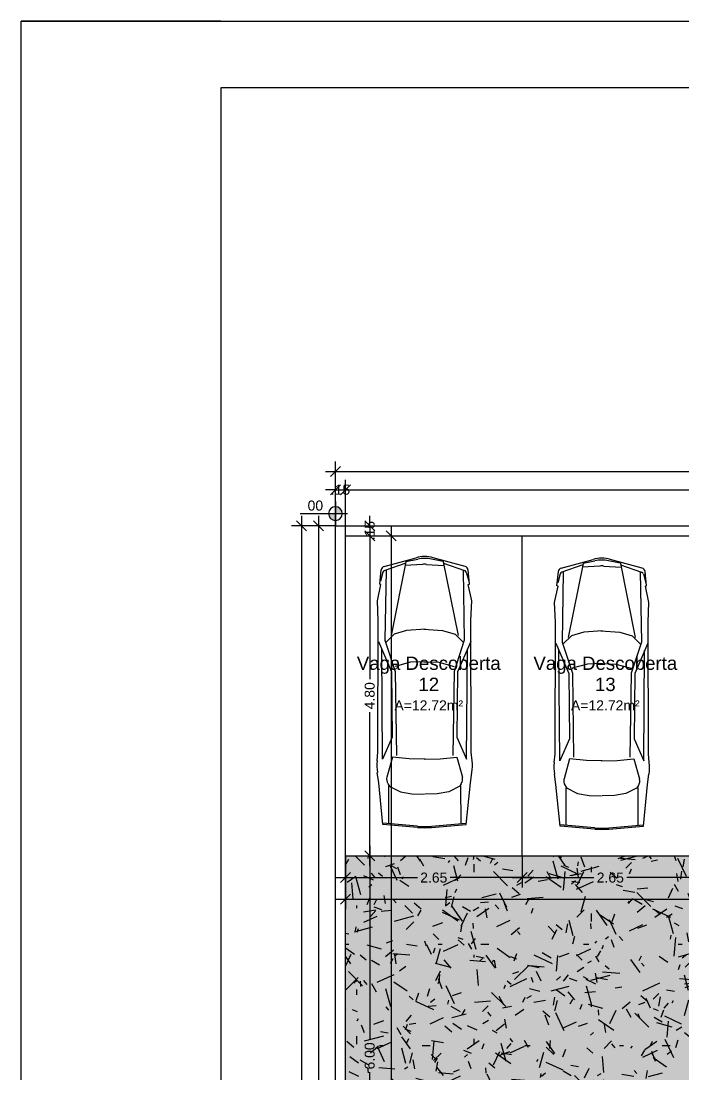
# Model space of a CAD drawing. Extents: x -120 to 1117, y 5 to 675.
# Drawn here: x 5 to 14.93, y 113.01 to 128.8 of the extents above; entities that cross this region are included whole.
import ezdxf
from ezdxf.enums import TextEntityAlignment as Align

# ---------------------------------------------------------------- set-up
doc = ezdxf.new("R2010")
doc.units = 0
doc.header["$MEASUREMENT"] = 0
doc.layers.get('0').update_dxf_attribs({"linetype": 'CONTINUOUS'})
doc.layers.get('DEFPOINTS').update_dxf_attribs({"linetype": 'CONTINUOUS'})
for name, color, linetype in [('carimbo', 4, 'CONTINUOUS'), ('cota', 1, 'CONTINUOUS'), ('moveis', 253, 'CONTINUOUS'), ('muro', 6, 'CONTINUOUS'), ('nivel', 4, 'CONTINUOUS'), ('piso', 4, 'CONTINUOUS'), ('texto', 7, 'CONTINUOUS'), ('vegetacao', 82, 'CONTINUOUS')]:
    doc.layers.add(name, color=color, linetype=linetype)
doc.styles.get("Standard").update_dxf_attribs({"font": 'arial.ttf'})
doc.dimstyles.new('cotass', dxfattribs={"dimtxt": 0.15, "dimasz": 0.15, "dimexe": 0.15, "dimexo": 0, "dimgap": 0.05, "dimtad": 0, "dimzin": 4, "dimdsep": 46, "dimtxsty": 'Standard', "dimblk": 'OBLIQUE', "dimcen": 0, "dimdle": 0.15, "dimclrd": 256, "dimclrt": 4, "dimadec": 0, "dimazin": 1, "dimtfac": 1, "dimtix": 1, "dimtofl": 0, "dimtmove": 0, "dimatfit": 3, "dimldrblk": 'OPEN30', "dimfxl": 0, "dimtolj": 1, "dimtzin": 0, "dimlwd": -1, "dimarcsym": 0})

# ---------------------------------------------------------------- blocks, each defined once
blk = doc.blocks.new('A1')
blk.add_line((30, 594), (0, 594))
blk.add_lwpolyline([(841, 0), (0, 0), (0, 594), (841, 594)], close=True)
at = {"color": 2}
blk.add_lwpolyline([(831, 10), (831, 584), (30, 584), (30, 10), (831, 10)], dxfattribs=at)
blk = doc.blocks.new('_Oblique')
at = {"color": 0, "linetype": 'ByBlock', "lineweight": -2}
blk.add_line((-0.5, -0.5), (0.5, 0.5), dxfattribs=at)
blk = doc.blocks.new('*D11')
at = {"layer": 'cota', "color": 0, "lineweight": -2, "transparency": 16777216}
for p, q in [((9.869, 116.284), (9.869, 115.807)), ((12.519, 116.284), (12.519, 115.807))]:
    blk.add_line(p, q, dxfattribs=at)
at = {"layer": 'cota', "transparency": 16777216}
for p, q in [((9.719, 115.957), (10.948, 115.957)), ((12.669, 115.957), (11.441, 115.957))]:
    blk.add_line(p, q, dxfattribs=at)
at = {"layer": 'DEFPOINTS', "color": 0, "transparency": 16777216}
for p in [(9.869, 116.284), (12.519, 116.284), (12.519, 115.957)]:
    blk.add_point(p, dxfattribs=at)
at = {"layer": 'cota', "transparency": 16777216, "xscale": 0.15, "yscale": 0.15, "zscale": 0.15, "rotation": 180}
blk.add_blockref('_Oblique', (9.869, 115.957), dxfattribs=at)
at = {"layer": 'cota', "transparency": 16777216, "xscale": 0.15, "yscale": 0.15, "zscale": 0.15}
blk.add_blockref('_Oblique', (12.519, 115.957), dxfattribs=at)
at = {"layer": 'cota', "color": 4, "transparency": 16777216, "insert": (11.194, 115.957), "char_height": 0.15, "attachment_point": 5}
blk.add_mtext('\\A1;2.65', dxfattribs=at)
blk = doc.blocks.new('_Open30')
at = {"color": 0, "linetype": 'ByBlock', "lineweight": -2}
for p, q in [((-1, 0.27), (0, 0)), ((0, 0), (-1, -0.27)), ((0, 0), (-1, 0))]:
    blk.add_line(p, q, dxfattribs=at)
blk = doc.blocks.new('*D12')
at = {"layer": 'cota', "color": 0, "lineweight": -2, "transparency": 16777216}
for p, q in [((12.519, 116.284), (12.519, 115.807)), ((15.169, 116.284), (15.169, 115.807))]:
    blk.add_line(p, q, dxfattribs=at)
at = {"layer": 'cota', "transparency": 16777216}
for p, q in [((12.369, 115.957), (13.598, 115.957)), ((15.319, 115.957), (14.091, 115.957))]:
    blk.add_line(p, q, dxfattribs=at)
at = {"layer": 'DEFPOINTS', "color": 0, "transparency": 16777216}
for p in [(12.519, 116.284), (15.169, 116.284), (15.169, 115.957)]:
    blk.add_point(p, dxfattribs=at)
at = {"layer": 'cota', "transparency": 16777216, "xscale": 0.15, "yscale": 0.15, "zscale": 0.15, "rotation": 180}
blk.add_blockref('_Oblique', (12.519, 115.957), dxfattribs=at)
at = {"layer": 'cota', "transparency": 16777216, "xscale": 0.15, "yscale": 0.15, "zscale": 0.15}
blk.add_blockref('_Oblique', (15.169, 115.957), dxfattribs=at)
at = {"layer": 'cota', "color": 4, "transparency": 16777216, "insert": (13.844, 115.957), "char_height": 0.15, "attachment_point": 5}
blk.add_mtext('\\A1;2.65', dxfattribs=at)
blk = doc.blocks.new('*D20')
at = {"layer": 'cota', "color": 0, "lineweight": -2, "transparency": 16777216}
for p, q in [((9.869, 121.084), (10.383, 121.084)), ((9.869, 116.284), (10.383, 116.284))]:
    blk.add_line(p, q, dxfattribs=at)
at = {"layer": 'cota', "transparency": 16777216}
for p, q in [((10.233, 121.234), (10.233, 118.931)), ((10.233, 116.134), (10.233, 118.436))]:
    blk.add_line(p, q, dxfattribs=at)
at = {"layer": 'DEFPOINTS', "color": 0, "transparency": 16777216}
for p in [(9.869, 121.084), (9.869, 116.284), (10.233, 116.284)]:
    blk.add_point(p, dxfattribs=at)
at = {"layer": 'cota', "transparency": 16777216, "xscale": 0.15, "yscale": 0.15, "zscale": 0.15}
for p, rotation in [((10.233, 121.084), 90), ((10.233, 116.284), 270)]:
    blk.add_blockref('_Oblique', p, dxfattribs=dict(at, rotation=rotation))
at = {"layer": 'cota', "color": 4, "transparency": 16777216, "insert": (10.233, 118.684), "char_height": 0.15, "attachment_point": 5, "rotation": 90}
blk.add_mtext('\\A1;4.80', dxfattribs=at)
blk = doc.blocks.new('*D21')
at = {"layer": 'cota', "transparency": 16777216}
for p, q in [((10.233, 116.434), (10.233, 113.529)), ((10.233, 110.134), (10.233, 113.039))]:
    blk.add_line(p, q, dxfattribs=at)
at = {"layer": 'cota', "color": 0, "lineweight": -2, "transparency": 16777216}
for p, q in [((9.869, 116.284), (10.383, 116.284)), ((9.869, 110.284), (10.383, 110.284))]:
    blk.add_line(p, q, dxfattribs=at)
at = {"layer": 'DEFPOINTS', "color": 0, "transparency": 16777216}
for p in [(9.869, 116.284), (9.869, 110.284), (10.233, 110.284)]:
    blk.add_point(p, dxfattribs=at)
at = {"layer": 'cota', "transparency": 16777216, "xscale": 0.15, "yscale": 0.15, "zscale": 0.15}
for p, rotation in [((10.233, 116.284), 90), ((10.233, 110.284), 270)]:
    blk.add_blockref('_Oblique', p, dxfattribs=dict(at, rotation=rotation))
at = {"layer": 'cota', "color": 4, "transparency": 16777216, "insert": (10.233, 113.284), "char_height": 0.15, "attachment_point": 5, "rotation": 90}
blk.add_mtext('\\A1;6.00', dxfattribs=at)
blk = doc.blocks.new('*D32')
at = {"layer": 'cota', "transparency": 16777216}
for p, q in [((10.233, 121.234), (10.233, 121.384)), ((10.233, 121.084), (10.233, 120.934))]:
    blk.add_line(p, q, dxfattribs=at)
at = {"layer": 'cota', "color": 0, "lineweight": -2, "transparency": 16777216}
for p, q in [((9.869, 121.234), (10.383, 121.234)), ((9.869, 121.084), (10.383, 121.084))]:
    blk.add_line(p, q, dxfattribs=at)
at = {"layer": 'DEFPOINTS', "color": 0, "transparency": 16777216}
for p in [(9.869, 121.234), (9.869, 121.084), (10.233, 121.234)]:
    blk.add_point(p, dxfattribs=at)
at = {"layer": 'cota', "transparency": 16777216, "xscale": 0.15, "yscale": 0.15, "zscale": 0.15}
for p, rotation in [((10.233, 121.234), 270), ((10.233, 121.084), 90)]:
    blk.add_blockref('_Oblique', p, dxfattribs=dict(at, rotation=rotation))
at = {"layer": 'cota', "color": 4, "transparency": 16777216, "insert": (10.233, 121.159), "char_height": 0.15, "attachment_point": 5, "rotation": 90}
blk.add_mtext('\\A1;.15', dxfattribs=at)
blk = doc.blocks.new('*D33')
at = {"layer": 'cota', "color": 0, "lineweight": -2, "transparency": 16777216}
for p, q in [((9.869, 121.084), (10.704, 121.084)), ((9.869, 96.004), (10.704, 96.004))]:
    blk.add_line(p, q, dxfattribs=at)
at = {"layer": 'cota', "transparency": 16777216}
for p, q in [((10.554, 121.234), (10.554, 108.848)), ((10.554, 95.854), (10.554, 108.239))]:
    blk.add_line(p, q, dxfattribs=at)
at = {"layer": 'DEFPOINTS', "color": 0, "transparency": 16777216}
for p in [(9.869, 121.084), (9.869, 96.004), (10.554, 96.004)]:
    blk.add_point(p, dxfattribs=at)
at = {"layer": 'cota', "transparency": 16777216, "xscale": 0.15, "yscale": 0.15, "zscale": 0.15}
for p, rotation in [((10.554, 121.084), 90), ((10.554, 96.004), 270)]:
    blk.add_blockref('_Oblique', p, dxfattribs=dict(at, rotation=rotation))
at = {"layer": 'cota', "color": 4, "transparency": 16777216, "insert": (10.554, 108.544), "char_height": 0.15, "attachment_point": 5, "rotation": 90}
blk.add_mtext('\\A1;25.08', dxfattribs=at)
blk = doc.blocks.new('*D34')
at = {"layer": 'cota', "transparency": 16777216}
for p, q in [((9.466, 121.384), (9.466, 100.529)), ((9.466, 79.064), (9.466, 99.918))]:
    blk.add_line(p, q, dxfattribs=at)
at = {"layer": 'cota', "color": 0, "lineweight": -2, "transparency": 16777216}
for p, q in [((9.719, 121.234), (9.316, 121.234)), ((9.719, 79.214), (9.316, 79.214))]:
    blk.add_line(p, q, dxfattribs=at)
at = {"layer": 'DEFPOINTS', "color": 0, "transparency": 16777216}
for p in [(9.719, 121.234), (9.466, 79.214), (9.719, 79.214)]:
    blk.add_point(p, dxfattribs=at)
at = {"layer": 'cota', "transparency": 16777216, "xscale": 0.15, "yscale": 0.15, "zscale": 0.15}
for p, rotation in [((9.466, 121.234), 90), ((9.466, 79.214), 270)]:
    blk.add_blockref('_Oblique', p, dxfattribs=dict(at, rotation=rotation))
at = {"layer": 'cota', "color": 4, "transparency": 16777216, "insert": (9.466, 100.224), "char_height": 0.15, "attachment_point": 5, "rotation": 90}
blk.add_mtext('\\A1;42.02', dxfattribs=at)
blk = doc.blocks.new('*D36')
at = {"layer": 'cota', "transparency": 16777216}
for p, q in [((9.207, 121.384), (9.207, 98.87)), ((9.207, 75.774), (9.207, 98.287))]:
    blk.add_line(p, q, dxfattribs=at)
at = {"layer": 'cota', "color": 0, "lineweight": -2, "transparency": 16777216}
for p, q in [((9.719, 121.234), (9.057, 121.234)), ((9.719, 75.924), (9.057, 75.924))]:
    blk.add_line(p, q, dxfattribs=at)
at = {"layer": 'DEFPOINTS', "color": 0, "transparency": 16777216}
for p in [(9.719, 121.234), (9.207, 75.924), (9.719, 75.924)]:
    blk.add_point(p, dxfattribs=at)
at = {"layer": 'cota', "transparency": 16777216, "xscale": 0.15, "yscale": 0.15, "zscale": 0.15}
for p, rotation in [((9.207, 121.234), 90), ((9.207, 75.924), 270)]:
    blk.add_blockref('_Oblique', p, dxfattribs=dict(at, rotation=rotation))
at = {"layer": 'cota', "color": 4, "transparency": 16777216, "insert": (9.207, 98.579), "char_height": 0.15, "attachment_point": 5, "rotation": 90}
blk.add_mtext('\\A1;45.31', dxfattribs=at)
blk = doc.blocks.new('*D48')
at = {"layer": 'cota', "color": 0, "lineweight": -2, "transparency": 16777216}
for p, q in [((9.719, 121.234), (9.719, 121.922)), ((9.869, 121.084), (9.869, 121.922))]:
    blk.add_line(p, q, dxfattribs=at)
at = {"layer": 'cota', "transparency": 16777216}
for p, q in [((9.719, 121.772), (9.569, 121.772)), ((9.869, 121.772), (10.019, 121.772))]:
    blk.add_line(p, q, dxfattribs=at)
at = {"layer": 'DEFPOINTS', "color": 0, "transparency": 16777216}
for p in [(9.869, 121.772), (9.719, 121.234), (9.869, 121.084)]:
    blk.add_point(p, dxfattribs=at)
at = {"layer": 'cota', "transparency": 16777216, "xscale": 0.15, "yscale": 0.15, "zscale": 0.15}
blk.add_blockref('_Oblique', (9.719, 121.772), dxfattribs=at)
at = {"layer": 'cota', "transparency": 16777216, "xscale": 0.15, "yscale": 0.15, "zscale": 0.15, "rotation": 180}
blk.add_blockref('_Oblique', (9.869, 121.772), dxfattribs=at)
at = {"layer": 'cota', "color": 4, "transparency": 16777216, "insert": (9.794, 121.772), "char_height": 0.15, "attachment_point": 5}
blk.add_mtext('\\A1;.15', dxfattribs=at)
blk = doc.blocks.new('*D49')
at = {"layer": 'cota', "color": 0, "lineweight": -2, "transparency": 16777216}
for p, q in [((9.869, 121.084), (9.869, 121.922)), ((33.589, 121.084), (33.589, 121.922))]:
    blk.add_line(p, q, dxfattribs=at)
at = {"layer": 'cota', "transparency": 16777216}
for p, q in [((9.719, 121.772), (21.425, 121.772)), ((33.739, 121.772), (22.033, 121.772))]:
    blk.add_line(p, q, dxfattribs=at)
at = {"layer": 'DEFPOINTS', "color": 0, "transparency": 16777216}
for p in [(33.589, 121.772), (9.869, 121.084), (33.589, 121.084)]:
    blk.add_point(p, dxfattribs=at)
at = {"layer": 'cota', "transparency": 16777216, "xscale": 0.15, "yscale": 0.15, "zscale": 0.15, "rotation": 180}
blk.add_blockref('_Oblique', (9.869, 121.772), dxfattribs=at)
at = {"layer": 'cota', "transparency": 16777216, "xscale": 0.15, "yscale": 0.15, "zscale": 0.15}
blk.add_blockref('_Oblique', (33.589, 121.772), dxfattribs=at)
at = {"layer": 'cota', "color": 4, "transparency": 16777216, "insert": (21.729, 121.772), "char_height": 0.15, "attachment_point": 5}
blk.add_mtext('\\A1;23.70', dxfattribs=at)
blk = doc.blocks.new('*D475')
at = {"layer": 'cota', "color": 0, "lineweight": -2, "transparency": 16777216}
for p, q in [((9.869, 116.284), (9.869, 115.482)), ((33.589, 116.284), (33.589, 115.482))]:
    blk.add_line(p, q, dxfattribs=at)
at = {"layer": 'cota', "transparency": 16777216}
for p, q in [((9.719, 115.632), (21.426, 115.632)), ((33.739, 115.632), (22.033, 115.632))]:
    blk.add_line(p, q, dxfattribs=at)
at = {"layer": 'DEFPOINTS', "color": 0, "transparency": 16777216}
for p in [(9.869, 116.284), (33.589, 116.284), (33.589, 115.632)]:
    blk.add_point(p, dxfattribs=at)
at = {"layer": 'cota', "transparency": 16777216, "xscale": 0.15, "yscale": 0.15, "zscale": 0.15, "rotation": 180}
blk.add_blockref('_Oblique', (9.869, 115.632), dxfattribs=at)
at = {"layer": 'cota', "transparency": 16777216, "xscale": 0.15, "yscale": 0.15, "zscale": 0.15}
blk.add_blockref('_Oblique', (33.589, 115.632), dxfattribs=at)
at = {"layer": 'cota', "color": 4, "transparency": 16777216, "insert": (21.729, 115.632), "char_height": 0.15, "attachment_point": 5}
blk.add_mtext('\\A1;23.72', dxfattribs=at)
blk = doc.blocks.new('*D544')
at = {"layer": 'cota', "color": 0, "lineweight": -2, "transparency": 16777216}
for p, q in [((9.719, 121.234), (9.719, 122.195)), ((33.739, 121.234), (33.739, 122.195))]:
    blk.add_line(p, q, dxfattribs=at)
at = {"layer": 'cota', "transparency": 16777216}
for p, q in [((9.569, 122.045), (21.425, 122.045)), ((33.889, 122.045), (22.033, 122.045))]:
    blk.add_line(p, q, dxfattribs=at)
at = {"layer": 'DEFPOINTS', "color": 0, "transparency": 16777216}
for p in [(33.739, 122.045), (9.719, 121.234), (33.739, 121.234)]:
    blk.add_point(p, dxfattribs=at)
at = {"layer": 'cota', "transparency": 16777216, "xscale": 0.15, "yscale": 0.15, "zscale": 0.15, "rotation": 180}
blk.add_blockref('_Oblique', (9.719, 122.045), dxfattribs=at)
at = {"layer": 'cota', "transparency": 16777216, "xscale": 0.15, "yscale": 0.15, "zscale": 0.15}
blk.add_blockref('_Oblique', (33.739, 122.045), dxfattribs=at)
at = {"layer": 'cota', "color": 4, "transparency": 16777216, "insert": (21.729, 122.045), "char_height": 0.15, "attachment_point": 5}
blk.add_mtext('\\A1;24.00', dxfattribs=at)
blk = doc.blocks.new('NIVEL')
at = {"layer": 'nivel'}
h = blk.add_hatch(color=256, dxfattribs=at)
h.paths.add_polyline_path([(0, 0.137, 0.414214), (-0.137, 0), (0, 0)])
h.paths.add_polyline_path([(0, 0), (0, -0.137, 0.414214), (0.137, 0)])
for p, q in [((0, 0.242), (0, -0.242)), ((0.709, 0), (-0.242, 0))]:
    blk.add_line(p, q, dxfattribs=at)
blk.add_circle((0, 0), 0.137, dxfattribs=at)

msp = doc.modelspace()

# ---------------------------------------------------------------- hatches: boundary and pattern name
at = {"layer": 'vegetacao'}
h = msp.add_hatch(dxfattribs=at)
h.set_pattern_fill('ANGLE', color=256, scale=2, style=0)
h.set_pattern_definition([(0, (0, 0), (0, 0.55), [0.4, -0.15]), (90, (0, 0), (-0.55, 3e-17), [0.4, -0.15])])
edge = h.paths.add_edge_path()
edge.add_line((33.589, 75.924), (33.589, 116.284))
edge.add_line((33.589, 116.284), (9.869, 116.284))
edge.add_line((9.869, 116.284), (9.869, 110.284))
edge.add_line((9.869, 110.284), (27.589, 110.284))
edge.add_arc((27.589, 107.284), 3, 0, 90, ccw=False)
edge.add_line((30.589, 107.284), (30.589, 75.924))
edge.add_line((30.589, 75.924), (33.589, 75.924))
edge = h.paths.add_edge_path(flags=17)
edge.add_line((27.369, 110.284), (27.589, 110.284))
edge.add_arc((27.589, 107.284), 3, 0, 90, ccw=False)
edge.add_line((30.589, 107.284), (30.589, 93.874))
edge.add_line((30.589, 93.874), (24.899, 93.874))
edge.add_line((24.899, 93.874), (24.899, 91.544))
edge.add_line((24.899, 91.544), (22.849, 91.544))
edge.add_line((22.849, 91.544), (22.849, 95.286))
edge.add_line((22.849, 95.286), (27.849, 95.286))
edge.add_line((27.849, 95.286), (27.849, 97.786))
edge.add_line((27.849, 97.786), (27.254, 97.786))
edge.add_line((27.254, 97.786), (27.254, 105.284))
edge.add_line((27.254, 105.284), (27.369, 105.284))
edge.add_line((27.369, 105.284), (27.369, 110.284))
h.paths.add_polyline_path([(22.849, 95.286), (22.849, 97.786), (27.849, 97.786), (27.849, 95.286)], flags=16)
h.paths.add_polyline_path([(22.254, 97.786), (22.254, 100.286), (27.254, 100.286), (27.254, 97.786)], flags=17)
h.paths.add_polyline_path([(22.254, 100.286), (22.254, 102.786), (27.254, 102.786), (27.254, 100.286)], flags=17)
h.paths.add_polyline_path([(22.254, 102.786), (22.254, 105.286), (27.254, 105.286), (27.254, 102.786)], flags=17)
h.paths.add_polyline_path([(27.369, 105.284), (24.869, 105.284), (24.869, 110.284), (27.369, 110.284)], flags=16)
h.paths.add_polyline_path([(24.869, 105.284), (22.369, 105.284), (22.369, 110.284), (24.869, 110.284)], flags=17)
h.paths.add_polyline_path([(22.369, 105.284), (19.869, 105.284), (19.869, 110.284), (22.369, 110.284)], flags=17)
h.paths.add_polyline_path([(19.869, 105.284), (17.369, 105.284), (17.369, 110.284), (19.869, 110.284)], flags=17)
h.paths.add_polyline_path([(17.369, 105.284), (14.869, 105.284), (14.869, 110.284), (17.369, 110.284)], flags=17)
h.paths.add_polyline_path([(14.869, 105.284), (12.369, 105.284), (12.369, 110.284), (14.869, 110.284)], flags=17)
h = msp.add_hatch(dxfattribs=at)
h.set_pattern_fill('TRACOS2', color=256, scale=2, style=0)
h.set_pattern_definition([(0, (1.44, 0.96), (0.88, 1.52), [0.08, -1.34, 0.06, -0.58, 0.12, -1.42]), (5, (0.54, 1.68), (0.787509, 1.554551), [0.16, -1.34, 0.12, -0.58, 0.24, -1.42]), (10, (1.06, 1.78), (0.53784, 1.902295), [0.14, -0.34, 0.18, -1.06, 0.1, -1.32]), (15, (0.7, 1.96), (0.450046, 1.797737), [0.28, -0.34, 0.3, -1.06, 0.22, -1.32]), (20, (0.86, 1.14), (0.889806, 1.473175), [0.16, -1.1, 0.14, -0.82, 0.1, -0.64]), (25, (1.14, 0.86), (0.9972314, 1.458057), [0.22, -1.1, 0.28, -0.82, 0.24, -0.64]), (30, (1.44, 1.02), (-0.146462, 1.69368), [0.1, -0.66, 0.08, -0.98, 0.06, -1.3]), (35, (0.54, 0.3), (0.148824, 1.9842), [0.22, -0.66, 0.16, -0.98, 0.12, -1.3]), (40, (0.88, 1.46), (0.225573, 1.442469), [0.08, -0.88, 0.06, -0.56, 0.16, -1.02]), (45, (0.88, 0.74), (-0.410122, 1.965757), [0.16, -0.88, 0.12, -0.56, 0.3, -1.02]), (50, (1.18, 0.74), (-0.534986, 1.571557), [0.04, -0.74, 0.1, -1.22, 0.12, -0.62]), (60, (1.24, 0.88), (-0.663154, 1.491384), [0.1, -0.82, 0.04, -0.96, 0.08, -0.74]), (65, (0.52, 0.88), (-0.486328, 2.080453), [0.22, -0.82, 0.08, -0.96, 0.16, -0.74]), (70, (1.02, 0.64), (-0.732615, 1.437246), [0.06, -0.38, 0.12, -0.64, 0.08, -0.88]), (75, (0.3, 0.46), (-1.550558, 1.554275), [0.12, -0.38, 0.24, -0.64, 0.16, -0.88]), (80, (1.12, 1.82), (-1.390436, 1.09813), [0.14, -0.88, 0.06, -1.04, 0.12, -0.98]), (85, (1.3, 0.38), (-1.660168, 0.988455), [0.28, -0.88, 0.12, -1.04, 0.24, -0.98]), (90, (1.24, 0.96), (-1.76, 0.74), [0.12, -0.62, 0.08, -1.22, 0.04, -1.24]), (95, (0.52, 1.68), (-1.88055, 1.30105), [0.24, -0.62, 0.08, -1.22, 0.08, -1.24]), (100, (0.92, 1.58), (-1.653143, 0.967635), [0.14, -0.78, 0.12, -0.64, 0.14, -1.46]), (105, (1.28, 1.94), (-1.731187, 0.819872), [0.28, -0.78, 0.24, -0.64, 0.28, -1.46]), (110, (0.78, 0.44), (-1.602936, 0.544608), [0.16, -0.52, 0.08, -1.06, 0.12, -1.16]), (115, (1.86, 0.44), (-1.644302, 0.40283), [0.3, -0.52, 0.16, -1.06, 0.24, -1.16]), (120, (0.24, 0.68), (-1.911, 0.189948), [0.1, -1.34, 0.12, -0.62, 0.14, -0.82]), (125, (0.42, 0.86), (-2.170974, 0.066875), [0.22, -1.34, 0.24, -0.62, 0.28, -0.82]), (130, (0.68, 0.24), (-1.860718, 0.475107), [0.06, -0.44, 0.08, -0.86, 0.16, -1.12]), (135, (0.86, 0.42), (-2.149605, 0.311127), [0.12, -0.44, 0.16, -0.86, 0.3, -1.12]), (140, (0.08, 1.84), (-1.470646, -0.228038), [0.12, -0.72, 0.14, -0.62, 0.08, -0.84]), (145, (0.88, 0.58), (-1.548418, -0.502793), [0.24, -0.72, 0.28, -0.62, 0.16, -0.84]), (150, (1.74, 0.12), (-1.3655, -0.805115), [0.08, -0.56, 0.16, -1.24, 0.14, -1.14]), (155, (1.56, 1.22), (-1.77954, -0.692849), [0.16, -0.56, 0.3, -1.24, 0.28, -1.14]), (160, (0.42, 1.24), (-1.586007, -1.082858), [0.12, -0.84, 0.1, -0.76, 0.08, -1.22]), (165, (0.24, 0.52), (-1.706049, -1.344246), [0.24, -0.84, 0.22, -0.76, 0.16, -1.22]), (170, (0.54, 0.76), (-1.437627, -1.127488), [0.18, -0.66, 0.12, -0.9, 0.16, -0.88]), (175, (1.44, 1.66), (-1.365265, -1.607125), [0.22, -0.66, 0.24, -0.9, 0.26, -0.88])])
h.paths.add_polyline_path([(21.719, 116.284), (9.869, 116.284), (9.869, 110.284), (12.369, 110.284), (21.719, 110.284)])

# ---------------------------------------------------------------- linework, layer by layer
at = {"layer": 'moveis'}
for p, q in [((10.45, 120.623), (10.928, 120.754)), ((10.775, 120.673), (10.458, 120.563)), ((10.781, 120.716), (10.553, 119.586)), ((11.027, 120.654), (10.766, 120.638)), ((10.777, 120.695), (10.954, 120.733)), ((11.087, 120.654), (11.347, 120.638)), ((11.336, 120.695), (11.159, 120.733)), ((11.663, 120.623), (11.186, 120.754)), ((11.332, 120.716), (11.56, 119.586)), ((11.339, 120.673), (11.655, 120.563)), ((13.108, 120.597), (13.586, 120.728)), ((13.433, 120.648), (13.116, 120.538)), ((13.44, 120.691), (13.212, 119.56)), ((13.685, 120.629), (13.425, 120.613)), ((13.436, 120.67), (13.613, 120.708)), ((13.745, 120.629), (14.006, 120.613)), ((13.994, 120.67), (13.817, 120.708)), ((14.322, 120.597), (13.844, 120.728)), ((13.991, 120.691), (14.218, 119.56)), ((13.997, 120.648), (14.314, 120.538)), ((10.384, 120.359), (10.405, 120.57)), ((10.432, 120.535), (10.395, 120.402)), ((10.478, 120.565), (10.461, 119.516)), ((11.635, 120.565), (11.652, 119.516)), ((11.681, 120.535), (11.718, 120.402)), ((11.729, 120.359), (11.708, 120.57)), ((13.042, 120.333), (13.064, 120.545)), ((13.091, 120.51), (13.054, 120.377)), ((13.137, 120.54), (13.12, 119.49)), ((14.294, 120.54), (14.31, 119.49)), ((14.34, 120.51), (14.377, 120.377)), ((14.388, 120.333), (14.367, 120.545)), ((10.35, 120.107), (10.401, 120.354)), ((10.401, 120.354), (10.384, 120.359)), ((11.712, 120.354), (11.729, 120.359)), ((11.763, 120.107), (11.712, 120.354)), ((13.008, 120.081), (13.06, 120.329)), ((13.06, 120.329), (13.042, 120.333)), ((14.37, 120.329), (14.388, 120.333)), ((14.422, 120.081), (14.37, 120.329)), ((10.362, 119.814), (10.35, 120.107)), ((11.751, 119.814), (11.763, 120.107)), ((13.021, 119.789), (13.008, 120.081)), ((14.41, 119.789), (14.422, 120.081)), ((10.357, 117.84), (10.362, 119.814)), ((10.787, 119.665), (10.6, 119.607)), ((11.07, 119.681), (10.787, 119.665)), ((11.044, 119.681), (11.326, 119.665)), ((11.326, 119.665), (11.513, 119.607)), ((11.757, 117.84), (11.751, 119.814)), ((13.015, 117.814), (13.021, 119.789)), ((14.415, 117.814), (14.41, 119.789)), ((10.461, 119.516), (10.616, 119.047)), ((10.6, 119.607), (10.473, 119.484)), ((11.652, 119.516), (11.498, 119.047)), ((11.513, 119.607), (11.64, 119.484)), ((13.259, 119.582), (13.132, 119.459)), ((13.446, 119.64), (13.259, 119.582)), ((13.728, 119.656), (13.446, 119.64)), ((13.702, 119.656), (13.985, 119.64)), ((13.985, 119.64), (14.172, 119.582)), ((14.172, 119.582), (14.299, 119.459)), ((10.365, 119.497), (10.562, 119.044)), ((10.427, 117.731), (10.413, 119.387)), ((11.748, 119.497), (11.551, 119.044)), ((11.686, 117.731), (11.7, 119.387)), ((13.024, 119.472), (13.221, 119.019)), ((13.086, 117.706), (13.072, 119.362)), ((13.12, 119.49), (13.274, 119.022)), ((14.31, 119.49), (14.156, 119.022)), ((14.407, 119.472), (14.21, 119.019)), ((14.345, 117.706), (14.359, 119.362)), ((10.844, 119.186), (10.615, 119.125)), ((11.067, 119.194), (10.844, 119.186)), ((11.046, 119.194), (11.269, 119.186)), ((11.269, 119.186), (11.499, 119.125)), ((10.562, 119.044), (10.572, 118.063)), ((10.616, 119.047), (10.634, 117.786)), ((11.498, 119.047), (11.48, 117.786)), ((11.551, 119.044), (11.542, 118.063)), ((13.503, 119.16), (13.273, 119.1)), ((13.726, 119.169), (13.503, 119.16)), ((13.705, 119.169), (13.928, 119.16)), ((13.928, 119.16), (14.157, 119.1)), ((13.221, 119.019), (13.23, 118.038)), ((13.274, 119.022), (13.292, 117.761)), ((14.156, 119.022), (14.138, 117.761)), ((14.21, 119.019), (14.2, 118.038)), ((10.572, 118.063), (10.427, 117.731)), ((11.542, 118.063), (11.686, 117.731)), ((13.23, 118.038), (13.086, 117.706)), ((14.2, 118.038), (14.345, 117.706)), ((10.344, 117.708), (10.357, 117.84)), ((11.77, 117.708), (11.757, 117.84)), ((13.002, 117.683), (13.015, 117.814)), ((14.428, 117.683), (14.415, 117.814)), ((10.573, 117.764), (10.49, 117.466)), ((10.825, 117.736), (10.573, 117.764)), ((11.064, 117.733), (10.825, 117.736)), ((11.049, 117.733), (11.288, 117.736)), ((11.288, 117.736), (11.54, 117.764)), ((11.54, 117.764), (11.623, 117.466)), ((13.231, 117.739), (13.149, 117.441)), ((13.484, 117.711), (13.231, 117.739)), ((13.723, 117.708), (13.484, 117.711)), ((13.707, 117.708), (13.947, 117.711)), ((13.947, 117.711), (14.199, 117.739)), ((14.199, 117.739), (14.282, 117.441)), ((10.37, 117.377), (10.347, 117.534)), ((11.744, 117.377), (11.766, 117.534)), ((13.028, 117.352), (13.006, 117.509)), ((14.402, 117.352), (14.424, 117.509)), ((10.431, 116.755), (10.37, 117.377)), ((10.506, 117.366), (10.533, 117.325)), ((10.517, 117.333), (10.515, 116.77)), ((10.517, 117.333), (10.693, 117.246)), ((11.596, 117.333), (11.42, 117.246)), ((11.607, 117.366), (11.58, 117.325)), ((11.596, 117.333), (11.598, 116.77)), ((11.682, 116.755), (11.744, 117.377)), ((13.09, 116.73), (13.028, 117.352)), ((13.165, 117.341), (13.192, 117.3)), ((13.176, 117.308), (13.174, 116.745)), ((13.176, 117.308), (13.352, 117.22)), ((14.255, 117.308), (14.078, 117.22)), ((14.266, 117.341), (14.238, 117.3)), ((14.255, 117.308), (14.257, 116.745)), ((14.341, 116.73), (14.402, 117.352)), ((10.693, 117.246), (10.866, 117.216)), ((10.866, 117.216), (11.051, 117.208)), ((11.247, 117.216), (11.062, 117.208)), ((11.42, 117.246), (11.247, 117.216)), ((13.352, 117.22), (13.524, 117.191)), ((13.524, 117.191), (13.709, 117.183)), ((13.906, 117.191), (13.721, 117.183)), ((14.078, 117.22), (13.906, 117.191)), ((10.952, 116.71), (10.431, 116.755)), ((10.952, 116.729), (10.432, 116.774)), ((11.162, 116.729), (11.681, 116.774)), ((11.162, 116.71), (11.682, 116.755)), ((13.61, 116.685), (13.09, 116.73)), ((13.61, 116.704), (13.091, 116.749)), ((13.82, 116.704), (14.34, 116.749)), ((13.82, 116.685), (14.341, 116.73))]:
    msp.add_line(p, q, dxfattribs=at)
for centre, radius, start, end in [((11.057, 120.283), 0.488, 74.6615, 105.3385), ((10.466, 120.564), 0.061, 105.3385, 174.1898), ((11.057, 120.256), 0.488, 77.9052, 102.0948), ((11.057, 120.167), 0.488, 86.4735, 93.5265), ((11.647, 120.564), 0.061, 5.8102, 74.6615), ((13.715, 120.258), 0.488, 74.6615, 105.3385), ((13.715, 120.231), 0.488, 77.9052, 102.0948), ((13.715, 120.142), 0.488, 86.4735, 93.5265), ((10.471, 120.524), 0.0406, 109.2106, 164.5138), ((11.642, 120.524), 0.0406, 15.4862, 70.7894), ((13.124, 120.539), 0.061, 105.3385, 174.1898), ((13.13, 120.499), 0.0406, 109.2106, 164.5138), ((14.3, 120.499), 0.0406, 15.4862, 70.7894), ((14.306, 120.539), 0.061, 5.8102, 74.6615), ((11.072, 117.636), 0.732, 174.3743, 188.0716), ((11.042, 117.636), 0.732, 351.9284, 5.6257), ((13.73, 117.611), 0.732, 174.3743, 188.0716), ((13.7, 117.611), 0.732, 351.9284, 5.6257), ((10.608, 117.434), 0.122, 164.4694, 213.736), ((11.506, 117.434), 0.122, 326.2641, 15.5306), ((13.266, 117.408), 0.122, 164.4694, 213.736), ((14.164, 117.408), 0.122, 326.2641, 15.5306), ((11.057, 117.944), 1.219, 265.0592, 274.9408), ((11.057, 117.925), 1.219, 265.0592, 274.9408), ((13.715, 117.919), 1.219, 265.0592, 274.9408), ((13.715, 117.9), 1.219, 265.0592, 274.9408)]:
    msp.add_arc(centre, radius, start, end, dxfattribs=at)
at = {"layer": 'muro'}
for p, q in [((9.719, 121.234), (33.739, 121.234)), ((9.719, 96.004), (9.719, 121.234)), ((9.869, 121.084), (33.589, 121.084)), ((9.869, 96.004), (9.869, 121.084))]:
    msp.add_line(p, q, dxfattribs=at)
at = {"layer": 'piso'}
for p, q in [((12.519, 116.284), (12.519, 121.084)), ((9.869, 116.284), (33.589, 116.284))]:
    msp.add_line(p, q, dxfattribs=at)
msp.add_lwpolyline([(9.869, 96.004), (9.869, 105.284), (12.369, 105.284), (12.369, 110.284), (9.869, 110.284), (9.869, 116.284), (33.589, 116.284), (33.589, 75.924)], dxfattribs=at)

# ---------------------------------------------------------------- block references
at = {"layer": 'carimbo', "xscale": 0.1000000000003638, "yscale": 0.1000000000003638, "zscale": 0.1000000000003638}
msp.add_blockref('A1', (5, 69.4), dxfattribs=at)
at = {"layer": 'nivel', "xscale": -0.75, "yscale": 0.75, "zscale": 0.75}
msp.add_blockref('NIVEL', (9.719, 121.416), dxfattribs=at)

# ---------------------------------------------------------------- texts
at = {"layer": 'texto'}
for s, height, p in [('00', 0.15, (9.417, 121.416)), ('Vaga Descoberta', 0.2, (11.119, 119.012)), ('Vaga Descoberta', 0.2, (13.769, 119.012)), ('12', 0.2, (11.119, 118.695)), ('13', 0.2, (13.769, 118.695)), ('A=12.72m²', 0.15, (11.119, 118.42)), ('A=12.72m²', 0.15, (13.769, 118.42))]:
    msp.add_text(s, height=height, dxfattribs=at).set_placement(p, align=Align.BOTTOM_CENTER)

# ---------------------------------------------------------------- dimensions: what is measured, and where the dimension line sits
at = {"layer": 'cota'}
for base, p1, p2, text, picture, middle in [((33.739, 122.045), (9.719, 121.234), (33.739, 121.234), '24.00', '*D544', (21.729, 122.045)), ((33.589, 121.772), (9.869, 121.084), (33.589, 121.084), '23.70', '*D49', (21.729, 121.772))]:
    dim = msp.add_linear_dim(base=base, p1=p1, p2=p2, text=text, dimstyle='cotass', override={"dimtmove": 1}, dxfattribs=at)
    dim.commit()
    dim.dimension.update_dxf_attribs({"geometry": picture, "text_midpoint": middle})
for base, p1, p2, picture, middle in [((9.869, 121.772), (9.719, 121.234), (9.869, 121.084), '*D48', (9.794, 121.772)), ((12.519, 115.957), (9.869, 116.284), (12.519, 116.284), '*D11', (11.194, 115.957)), ((33.589, 115.632), (9.869, 116.284), (33.589, 116.284), '*D475', (21.729, 115.632))]:
    dim = msp.add_linear_dim(base=base, p1=p1, p2=p2, dimstyle='cotass', dxfattribs=at)
    dim.commit()
    dim.dimension.update_dxf_attribs({"geometry": picture, "text_midpoint": middle})
for base, p1, p2, picture, middle in [((9.207, 75.924), (9.719, 121.234), (9.719, 75.924), '*D36', (9.207, 98.579)), ((9.466, 79.214), (9.719, 121.234), (9.719, 79.214), '*D34', (9.466, 100.224)), ((10.233, 121.234), (9.869, 121.084), (9.869, 121.234), '*D32', (10.233, 121.159)), ((10.233, 116.284), (9.869, 121.084), (9.869, 116.284), '*D20', (10.233, 118.684)), ((10.554, 96.004), (9.869, 121.084), (9.869, 96.004), '*D33', (10.554, 108.544))]:
    dim = msp.add_linear_dim(base=base, p1=p1, p2=p2, angle=90, dimstyle='cotass', dxfattribs=at)
    dim.commit()
    dim.dimension.update_dxf_attribs({"geometry": picture, "text_midpoint": middle})
dim = msp.add_linear_dim(base=(10.233, 110.284), p1=(9.869, 116.284), p2=(9.869, 110.284), angle=90, dimstyle='cotass', override={"dimtmove": 1}, dxfattribs=at)
dim.commit()
dim.dimension.update_dxf_attribs({"geometry": '*D21', "text_midpoint": (10.233, 113.284)})
dim = msp.add_linear_dim(base=(15.169, 115.957), p1=(12.519, 116.284), p2=(15.169, 116.284), dimstyle='cotass', override={"dimtmove": 1}, dxfattribs=at)
dim.commit()
dim.dimension.update_dxf_attribs({"geometry": '*D12', "text_midpoint": (13.844, 115.957)})

doc.saveas('drawing.dxf')
